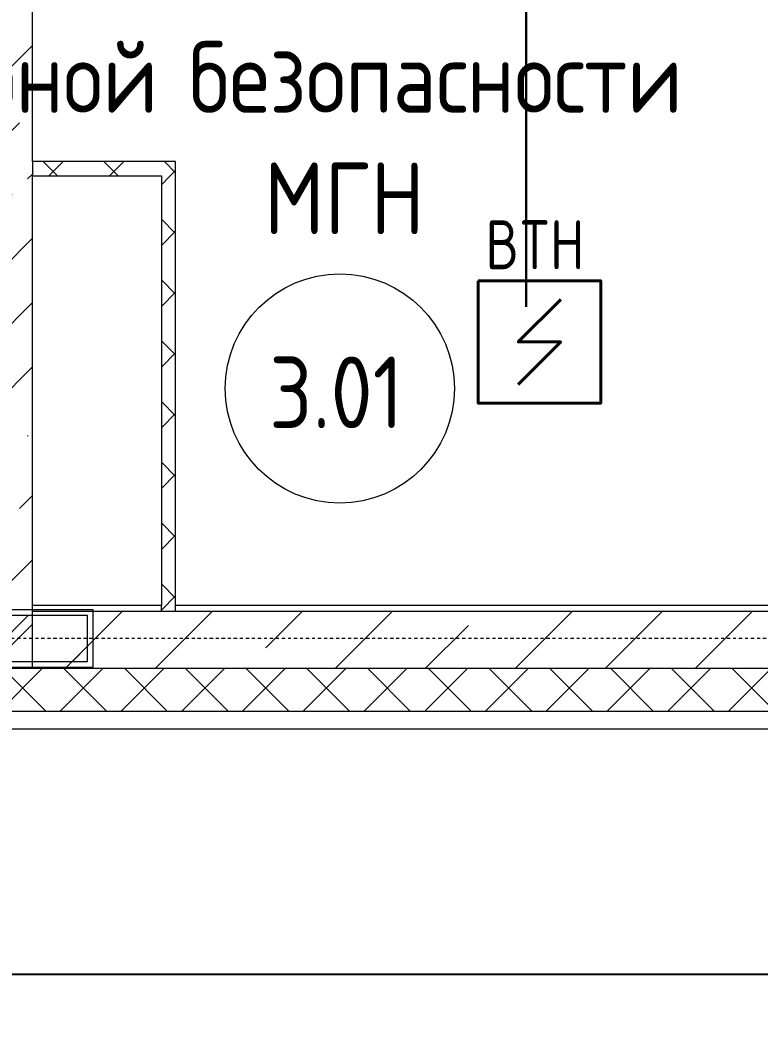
# Model space of a CAD drawing. Header units: millimetres. Extents: x -174154 to -170572, y -111302 to -109817.
# Drawn here: x -171597.43 to -171571.58, y -110946.98 to -110912.17 of the extents above; entities that cross this region are included whole.
import ezdxf

# ---------------------------------------------------------------- set-up
doc = ezdxf.new("R2010")
doc.units = ezdxf.units.MM
doc.set_wipeout_variables(frame=1)
doc.linetypes.add('ACAD_ISO02W100', pattern=[15, 12, -3])
doc.linetypes.add('ADSK_Линия сетки', pattern=[21, 12, -3, 3, -3])
doc.layers.get('Defpoints').update_dxf_attribs({"color": 70})
for name, color, linetype, lineweight in [('!Подложка', 252, 'ACAD_ISO02W100', 25), ('Кабель ПС', 20, 'ACAD_ISO02W100', 30), ('Марки помещений', 7, 'Continuous', 18), ('Оси', 7, 'Continuous', 9), ('ПС', 1, 'Continuous', 50), ('Размеры', 7, 'Continuous', 9), ('Стены разрез', 7, 'Continuous', 40), ('Стены штриховка', 7, 'Continuous', 18)]:
    doc.layers.add(name, color=color, linetype=linetype, lineweight=lineweight)
doc.styles.add('GOST Common', font='GOST Common.ttf', dxfattribs={"width": 0.9, "height": 250})
doc.styles.get("Standard").update_dxf_attribs({"font": 'GOST_A.TTF'})
doc.dimstyles.new('ADSK_Проверочный', dxfattribs={"dimscale": 304.8, "dimtxt": 251.4287490705518, "dimasz": 0.4639107611548557, "dimexe": 0.4921259842519685, "dimexo": 0.4921259842519685, "dimgap": 0.1640419947506562, "dimtad": 1, "dimdec": 0, "dimdsep": 46, "dimtxsty": 'GOST Common', "dimblk1": 'OBLIQUE', "dimblk2": 'OBLIQUE', "dimsah": 1, "dimcen": 0.09, "dimazin": 0, "dimtfac": 1, "dimtdec": 4, "dimtix": 1, "dimtmove": 0, "dimatfit": 3, "dimfxl": 1, "dimtvp": 1, "dimtolj": 1, "dimtzin": 0, "dimarcsym": 2})
pattern_1 = [(45, (30280.00000000015, 12304.99999999978), (-314.3089642374204, 314.3089642374204), []), (45, (30594.30900000015, 12304.99999999978), (-314.3089642374204, 314.3089642374204), [555.625, -111.125, 3.353, -107.772])]
pattern_2 = [(45, (30280.00000000015, 12304.99999999978), (-106.0660171779821, 106.0660171779821), []), (135, (30280.00000000015, 12304.99999999978), (-106.0660171779821, -106.0660171779821), [])]

# ---------------------------------------------------------------- blocks, each defined once
blk = doc.blocks.new('*U11')
at = {"layer": 'ПС', "ltscale": 300, "insert": (138.8969799738956, 388.4449892015443), "char_height": 120, "width": 281.4779216065789, "attachment_point": 5, "bg_fill": 3, "box_fill_scale": 1, "bg_fill_color": 256, "bg_fill_transparency": 0}
blk.add_mtext('BTH', dxfattribs=at)
blk.add_wipeout([(0.0013920609310957843, 300.00079153837913), (300.00139206093127, 300.00079153837913), (300.00139206093127, 0.0007915383791328168), (0.0013920609310957843, 0.0007915383791328168)]).dxf.layer = 'ПС'
at = {"layer": 'ПС', "color": 1, "lineweight": 40}
blk.add_lwpolyline([(0.00139206093110289, 300.0007915383791), (300.0013920609311, 300.0007915383791), (300.0013920609311, 0.0007915383791363695), (0.00139206093110289, 0.0007915383791363695)], close=True, dxfattribs=at)
at = {"layer": 'ПС', "lineweight": 40, "ltscale": 100}
blk.add_lwpolyline([(202.1440739905632, 254.2861553975669), (97.858710131299, 150.0007915383791), (202.1440739905632, 150.0007915383791), (97.858710131299, 45.71542767919317)], dxfattribs=at)
blk = doc.blocks.new('ADSK_Марка_Помещение_2_ГОСТ21-501-2011 - Имя и Категория-86712-В_АР_ПЭ_03 Этаж')
at = {"layer": 'Марки помещений'}
blk.add_circle((1.928857696959173e-16, -1.244575859722303e-16), 4.000000000000004, dxfattribs=at)
blk = doc.blocks.new('_Oblique')
at = {"color": 0, "linetype": 'ByBlock', "lineweight": -2}
blk.add_line((-0.5, -0.5), (0.5, 0.5), dxfattribs=at)
blk = doc.blocks.new('*D535')
at = {"layer": 'Defpoints', "color": 0, "transparency": 16777216}
for p in [(15029.99999999993, -4.547473508864641e-11), (22229.99999999995, -6.912159733474255e-11), (22229.99999999995, -856.8281875337179)]:
    blk.add_point(p, dxfattribs=at)
at = {"layer": 'Размеры', "color": 0, "lineweight": -2, "transparency": 16777216}
for p, q in [((15029.99999999993, -150.0000000000455), (15029.99999999993, -1006.828187533718)), ((22229.99999999995, -150.0000000000691), (22229.99999999995, -1006.828187533718)), ((15029.99999999993, -856.8281875337179), (22229.99999999995, -856.8281875337179))]:
    blk.add_line(p, q, dxfattribs=at)
at = {"layer": 'Размеры', "color": 0, "lineweight": -2, "transparency": 16777216, "xscale": 141.4, "yscale": 141.4, "zscale": 141.4, "rotation": 180}
blk.add_blockref('_Oblique', (15029.99999999993, -856.8281875337179), dxfattribs=at)
at = {"layer": 'Размеры', "color": 0, "lineweight": -2, "transparency": 16777216, "xscale": 141.4, "yscale": 141.4, "zscale": 141.4}
blk.add_blockref('_Oblique', (22229.99999999995, -856.8281875337179), dxfattribs=at)
at = {"layer": 'Размеры', "color": 0, "transparency": 16777216, "insert": (18629.99999999994, -681.8281875337179), "char_height": 250, "width": 756.8431497445762, "attachment_point": 5, "style": 'GOST Common'}
blk.add_mtext('\\A1;7200', dxfattribs=at)
blk = doc.blocks.new('A$C7b4e20c5')
at = {"layer": 'Стены разрез', "lineweight": 20, "true_color": 0x636466}
h = blk.add_hatch(dxfattribs=at)
h.set_pattern_fill('FP_4', color=251, style=0, pattern_type=2)
h.set_pattern_definition([(45, (30280.00000000015, 12304.99999999978), (84.1902546884139, 308.6966577151427), [396.875, -79.375, 3.353, -76.02199999999999])])
h.paths.add_polyline_path([(15517.49999999998, 209.9999999999472), (15517.49999999999, 5279.999999999947), (15317.49999999999, 5279.999999999947), (15317.49999999998, 209.9999999999472)])
h = blk.add_hatch(dxfattribs=at)
h.set_pattern_fill('FP_1', color=251, style=0, pattern_type=2)
h.set_pattern_definition(pattern_2)
h.paths.add_polyline_path([(15967.49999999998, 1929.999999999947), (16017.49999999998, 1929.999999999947), (16017.49999999998, 1979.999999999944), (15517.49999999999, 1979.999999999944), (15517.49999999999, 1929.999999999947)])
h = blk.add_hatch(dxfattribs=at)
h.set_pattern_fill('FP_1', color=251, style=0, pattern_type=2)
h.set_pattern_definition(pattern_2)
h.paths.add_polyline_path([(16017.49999999998, 409.9999999999454), (16017.49999999998, 1929.999999999947), (15967.49999999998, 1929.999999999947), (15967.49999999998, 409.9999999999454)])
h = blk.add_hatch(dxfattribs=at)
h.set_pattern_fill('FP_2', color=251, style=0, pattern_type=2)
h.set_pattern_definition(pattern_1)
h.paths.add_polyline_path([(30110.00000000001, 209.9999999998963), (30130.00000000001, 209.9999999998963), (30130.00000000001, 409.9999999998945), (27235.00000000003, 409.9999999999018), (27235.00000000003, 209.9999999999054), (28663.86059607915, 209.9999999999054)])
h.paths.add_polyline_path([(24157.04087480325, 209.9999999999127), (25396.38057320955, 209.9999999999127), (25396.38057320955, 409.9999999999109), (22302.50000000001, 409.99999999992), (22302.50000000001, 209.9999999999218)])
h.paths.add_polyline_path([(27035.00000000003, 209.9999999999127), (27035.00000000003, 409.9999999999109), (26756.38057320956, 409.9999999999109), (26756.38057320955, 209.9999999999127)])
h.paths.add_polyline_path([(22102.5, 209.9999999999218), (22102.5, 409.99999999992), (18802.5, 409.9999999999363), (18802.5, 209.99999999994), (21152.49439395265, 209.9999999999309)])
h.paths.add_polyline_path([(18523.51622320838, 209.99999999994), (18602.5, 209.99999999994), (18602.5, 409.9999999999363), (15517.49999999998, 409.9999999999454), (15517.49999999998, 209.9999999999472), (18147.94791310205, 209.99999999994)])
h.paths.add_polyline_path([(15143.40143225145, 209.9999999999472), (15317.49999999998, 209.9999999999472), (15317.49999999998, 409.9999999999454), (14909.99999999995, 409.9999999999454), (14909.99999999995, 209.9999999999472)])
h = blk.add_hatch(dxfattribs=at)
h.set_pattern_fill('FP_2', color=251, style=0, pattern_type=2)
h.set_pattern_definition(pattern_1)
h.paths.add_polyline_path([(15029.99999999991, 234.9999999999418), (15709.99999999995, 234.9999999999418), (15709.99999999995, 394.9999999999491), (15029.99999999991, 394.9999999999491)])
h = blk.add_hatch(dxfattribs=at)
h.set_pattern_fill('FP_1', color=251, style=0, pattern_type=2)
h.set_pattern_definition(pattern_2)
h.paths.add_polyline_path([(30330.00000000001, 59.99999999989632), (30330.00000000001, 209.9999999998963), (26756.38057320955, 209.9999999999127), (26756.38057320955, 79.99999999990905), (26691.38057320955, 79.99999999990905), (26691.38057320955, 59.99999999991269), (30166.13383650445, 59.99999999989632)])
h.paths.add_polyline_path([(24157.04087480325, 59.99999999991269), (25461.38057320958, 59.99999999991269), (25461.38057320958, 79.99999999991633), (25396.38057320955, 79.99999999991633), (25396.38057320955, 209.9999999999127), (14909.99999999995, 209.9999999999472), (14909.99999999995, 59.99999999994725), (21152.49439395265, 59.99999999993088)])
at = {"layer": 'Оси', "linetype": 'ADSK_Линия сетки'}
blk.add_line((32779.99999999999, 314.9999999997399), (-1856.358330931387, 314.9999999998527), dxfattribs=at)
at = {"layer": 'Стены разрез', "color": 251, "lineweight": 20, "true_color": 0x636466}
for p, q in [((15517.5, 1979.999999999953), (15517.5, 5279.999999999953)), ((16017.5, 1979.999999999953), (15517.5, 1979.999999999955)), ((16017.49999999999, 429.9999999999491), (16017.5, 1979.999999999953)), ((15517.5, 429.9999999999527), (15517.5, 1929.999999999956)), ((15517.5, 1929.999999999956), (15967.5, 1929.999999999953)), ((15967.5, 1929.999999999953), (15967.49999999999, 429.9999999999491)), ((15967.49999999999, 429.9999999999491), (15517.5, 429.9999999999527)), ((18602.50000000001, 429.9999999999418), (16017.49999999999, 429.9999999999491)), ((15729.99999999996, 414.9999999999563), (15029.99999999993, 414.9999999999563)), ((15729.99999999996, 214.9999999999563), (15729.99999999996, 414.9999999999563)), ((15029.99999999993, 214.9999999999563), (15729.99999999996, 214.9999999999563)), ((10835.01034354045, -3.456079866737127e-11), (25461.38057320958, -8.003553375601768e-11))]:
    blk.add_line(p, q, dxfattribs=at)
at = {"layer": 'Стены штриховка', "color": 251, "lineweight": 20, "true_color": 0x636466}
for p, q in [((15517.5, 1979.999999999955), (15517.5, 1929.999999999956)), ((15517.5, 209.9999999999545), (15517.5, 429.9999999999527)), ((15967.49999999999, 409.9999999999527), (15967.49999999999, 429.9999999999491)), ((16017.49999999999, 409.9999999999527), (16017.49999999999, 429.9999999999491)), ((15709.99999999996, 394.9999999999563), (15029.99999999993, 394.9999999999563)), ((15517.5, 409.9999999999527), (18602.50000000001, 409.9999999999418)), ((15709.99999999996, 234.9999999999545), (15709.99999999996, 394.9999999999563)), ((25396.38057320956, 209.99999999992), (10900.01034354045, 209.9999999999654)), ((15029.99999999993, 234.9999999999545), (15709.99999999996, 234.9999999999545)), ((25461.38057320958, 59.99999999991996), (10835.01034354045, 59.99999999996544))]:
    blk.add_line(p, q, dxfattribs=at)
at = {"layer": 'Марки помещений', "color": 251, "lineweight": 20, "true_color": 0x636466, "xscale": 99.99999999999993, "yscale": 99.99999999999993, "zscale": 99.99999999999993}
blk.add_blockref('ADSK_Марка_Помещение_2_ГОСТ21-501-2011 - Имя и Категория-86712-В_АР_ПЭ_03 Этаж', (16590.94925311116, 1188.00274505181), dxfattribs=at)
at = {"layer": 'Марки помещений', "color": 251, "lineweight": 20, "true_color": 0x636466, "char_height": 249.9999999999997, "attachment_point": 1, "style": 'GOST Common'}
for s, insert, width in [('зоной', (15194.88597998475, 2400.335266588345), 959.6199374999989), ('безопасности', (16064.04222998475, 2400.335266588345), 2337.720749999998), ('МГН', (16325.97972998475, 1977.001933255013), 656.582062499999), ('3.01', (16344.18597998475, 1299.394836647096), 606.0757499999993)]:
    blk.add_mtext(s, dxfattribs=dict(at, insert=insert, width=width))
at = {"layer": 'Размеры'}
dim = blk.add_linear_dim(base=(22229.99999999995, -856.8281875337179), p1=(15029.99999999993, -4.547473508864641e-11), p2=(22229.99999999995, -6.912159733474255e-11), dimstyle='ADSK_Проверочный', override={"dimpost": '<>', "dimfxl": 7200.000000000025}, dxfattribs=at)
dim.commit()
dim.dimension.update_dxf_attribs({"geometry": '*D535', "text_midpoint": (18629.99999999994, -681.8281875337179)})

msp = doc.modelspace()

# ---------------------------------------------------------------- block references
at = {"layer": 'ПС', "color": 0, "xscale": 0.01424277820484836, "yscale": 0.01424277820484836, "zscale": 0.01424277820484836}
msp.add_blockref('*U11', (-171581.4223714764, -110925.5469391172), dxfattribs=at)

# ---------------------------------------------------------------- next in the draw order: linework, layer by layer
at = {"layer": 'Кабель ПС'}
msp.add_lwpolyline([(-171579.747028634, -110895.1824775218), (-171579.747028634, -110923.4422038186)], dxfattribs=at)

# ---------------------------------------------------------------- next in the draw order: block references
at = {"layer": '!Подложка', "ltscale": 20, "xscale": 0.01, "yscale": 0.01, "zscale": 0.01}
msp.add_blockref('A$C7b4e20c5', (-171752.1660630341, -110936.9123824751), dxfattribs=at)

doc.saveas('drawing.dxf')
